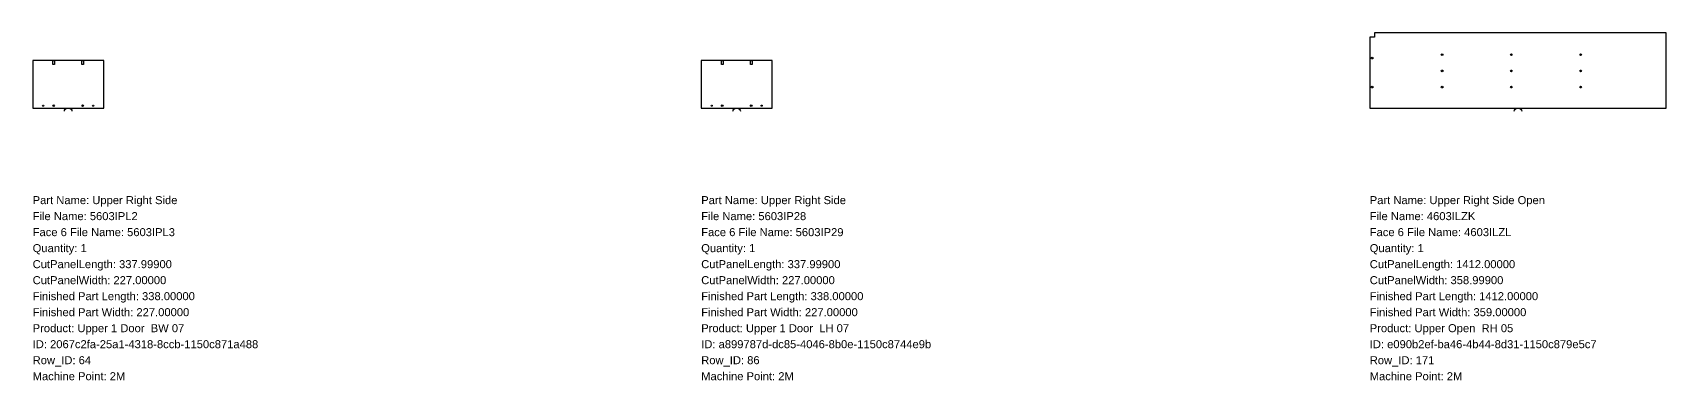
# Model space of a CAD drawing. Header units: inches. Extents: x 0 to 159254, y -1296 to 458.
# Drawn here: x 113089 to 120866, y -1296 to 359 of the extents above; entities that cross this region are included whole.
import ezdxf

# ---------------------------------------------------------------- set-up
doc = ezdxf.new("R2010")
doc.units = ezdxf.units.IN
doc.header["$MEASUREMENT"] = 0
for name, color, linetype in [('BORDER_Z23P0RT1001', 7, 'Continuous'), ('HBORE_Z11P5', 4, 'Continuous'), ('NESTTEXT', 1, 'Continuous'), ('VBORE_Z12P0', 3, 'Continuous'), ('VBORE_Z23P0', 3, 'Continuous')]:
    doc.layers.add(name, color=color, linetype=linetype)
doc.styles.get("Standard").update_dxf_attribs({"font": 'arial.ttf'})

msp = doc.modelspace()

# ---------------------------------------------------------------- linework, layer by layer
at = {"layer": 'BORDER_Z23P0RT1001', "color": 2}
for points in [[(120142.216, -15, -0.414213562), (120157.216, 0), (120866.391, 0), (120866.391, 358.999), (119477.391, 358.999), (119477.391, 337.999), (119454.391, 337.999), (119454.391, 0), (120163.566, 0, -0.414213562), (120178.566, -15)], [(113239.6175, -15, -0.414213562), (113254.6175, 0), (113426.792, 0), (113426.792, 227), (113088.793, 227), (113088.793, 0), (113260.9675, 0, -0.414213562), (113275.9675, -15)], [(116422.4165, -15, -0.414213562), (116437.4165, 0), (116609.591, 0), (116609.591, 227), (116271.592, 227), (116271.592, 0), (116443.7665, 0, -0.414213562), (116458.7665, -15)]]:
    msp.add_lwpolyline(points, format="xyb", dxfattribs=at)
at = {"layer": 'HBORE_Z11P5', "color": 4}
for points in [[(113192.792, 227), (113192.792, 207), (113184.792, 207), (113184.792, 227), (113192.792, 227)], [(113330.792, 227), (113330.792, 207), (113322.792, 207), (113322.792, 227), (113330.792, 227)], [(116375.591, 227), (116375.591, 207), (116367.591, 207), (116367.591, 227), (116375.591, 227)], [(116513.591, 227), (116513.591, 207), (116505.591, 207), (116505.591, 227), (116513.591, 227)]]:
    msp.add_lwpolyline(points, close=True, dxfattribs=at)
at = {"layer": 'VBORE_Z12P0', "color": 3}
for centre in [(119465.891, 237.999), (119799.0577, 253.999), (120128.7243, 253.999), (120458.391, 253.999), (119799.0577, 176.999), (120128.7243, 176.999), (120458.391, 176.999), (119465.891, 99.999), (119799.0577, 99.999), (120128.7243, 99.999), (120458.391, 99.999), (113188.792, 11.5), (113326.792, 11.5), (116371.591, 11.5), (116509.591, 11.5)]:
    msp.add_circle(centre, 4, dxfattribs=at)
at = {"layer": 'VBORE_Z23P0', "color": 3}
for centre in [(113138.792, 11.5), (113376.792, 11.5), (116321.591, 11.5), (116559.591, 11.5)]:
    msp.add_circle(centre, 2.5, dxfattribs=at)

# ---------------------------------------------------------------- texts
at = {"layer": 'NESTTEXT', "color": 1}
for s, p in [('Part Name: Upper Right Side', (113088.793, -457.2)), ('Part Name: Upper Right Side', (116271.592, -457.2)), ('Part Name: Upper Right Side Open', (119454.391, -457.2)), ('File Name: 5603IPL2', (113088.793, -533.4)), ('File Name: 5603IP28', (116271.592, -533.4)), ('File Name: 4603ILZK', (119454.391, -533.4)), ('Face 6 File Name: 5603IPL3', (113088.793, -609.6)), ('Face 6 File Name: 5603IP29', (116271.592, -609.6)), ('Face 6 File Name: 4603ILZL', (119454.391, -609.6)), ('Quantity: 1', (113088.793, -685.8)), ('Quantity: 1', (116271.592, -685.8)), ('Quantity: 1', (119454.391, -685.8)), ('CutPanelLength: 337.99900', (113088.793, -762)), ('CutPanelLength: 337.99900', (116271.592, -762)), ('CutPanelLength: 1412.00000', (119454.391, -762)), ('CutPanelWidth: 227.00000', (113088.793, -838.2)), ('CutPanelWidth: 227.00000', (116271.592, -838.2)), ('CutPanelWidth: 358.99900', (119454.391, -838.2)), ('Finished Part Length: 338.00000', (113088.793, -914.4)), ('Finished Part Length: 338.00000', (116271.592, -914.4)), ('Finished Part Length: 1412.00000', (119454.391, -914.4)), ('Finished Part Width: 227.00000', (113088.793, -990.6)), ('Finished Part Width: 227.00000', (116271.592, -990.6)), ('Finished Part Width: 359.00000', (119454.391, -990.6)), ('Product: Upper 1 Door  BW 07', (113088.793, -1066.8)), ('Product: Upper 1 Door  LH 07', (116271.592, -1066.8)), ('Product: Upper Open  RH 05', (119454.391, -1066.8)), ('ID: 2067c2fa-25a1-4318-8ccb-1150c871a488', (113088.793, -1143)), ('ID: a899787d-dc85-4046-8b0e-1150c8744e9b', (116271.592, -1143)), ('ID: e090b2ef-ba46-4b44-8d31-1150c879e5c7', (119454.391, -1143)), ('Row_ID: 64', (113088.793, -1219.2)), ('Row_ID: 86', (116271.592, -1219.2)), ('Row_ID: 171', (119454.391, -1219.2)), ('Machine Point: 2M', (113088.793, -1295.4)), ('Machine Point: 2M', (116271.592, -1295.4)), ('Machine Point: 2M', (119454.391, -1295.4))]:
    msp.add_text(s, height=38.1, dxfattribs=at).set_placement(p)

doc.saveas('drawing.dxf')
